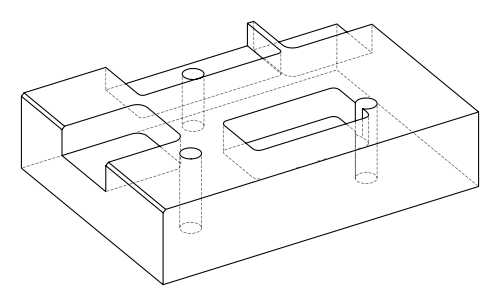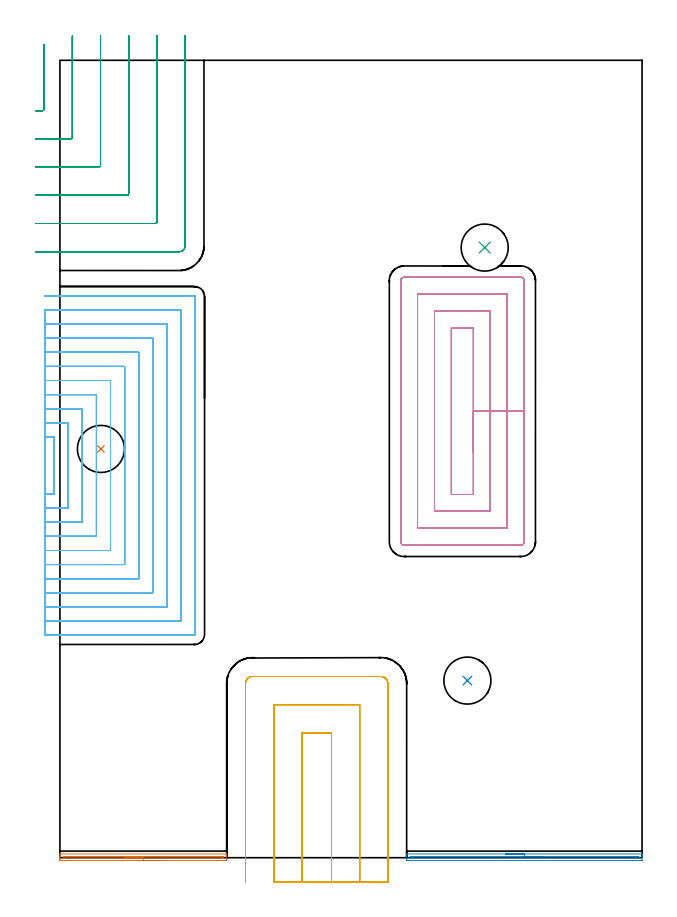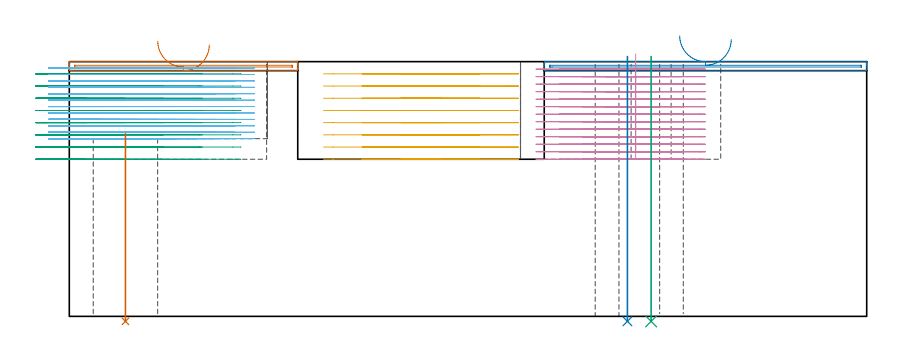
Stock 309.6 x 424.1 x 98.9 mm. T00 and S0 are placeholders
(PLAN: 9 operations, 5 tool changes, 168.4 min)
(1 AREA_MILL | FG_CHAMFER_SURFACE | UGT0205_001 | 1.57 min | 558 mm3)
(2 AREA_MILL_1 | FG_CHAMFER_SURFACE_1 | UGT0205_001 | 2.15 min | 782 mm3)
(3 MILL_CORNER_NOTCH_RECTANGULAR | CORNER_NOTCH_RECTANGULAR | UGT0201_094 | Follow Part, ap 5, ae 75% | 12.64 min | 323205 mm3)
(4 MILL_RECTANGULAR_POCKET | POCKET_RECTANGULAR_STRAIGHT | NXT0201_011 | Follow Part, ap 3, ae 75% | 33.96 min | 453104 mm3)
(5 MILL_SLOT | SLOT_PARTIAL_RECTANGULAR | UGT0201_094 | Follow Part, ap 5, ae 75% | 14.46 min | 382843 mm3)
(6 MILL_SLOT_1 | SLOT_PARTIAL_RECTANGULAR_1 | NXT0201_013 | Follow Part, ap 2.5, ae 75% | 102.5 min | 437509 mm3)
(7 INDEXABLE_INSERT_DRILL_THROUGH_HOLE_FROM_SOLID | STEP1HOLE | NXT0302_021 | 0.3 min | 33766 mm3)
(8 INDEXABLE_INSERT_DRILL_THROUGH_HOLE_FROM_SOLID_1 | STEP1HOLE_1 | NXT0302_021 | 0.41 min | 48534 mm3)
(9 INDEXABLE_INSERT_DRILL_THROUGH_HOLE_FROM_SOLID_2 | STEP1HOLE_2 | NXT0302_021 | 0.41 min | 47368 mm3)
(TOOL UGT0205_001 | Chamfer Mill 20 x 3 x 45 deg. | D20 FL50 Z2)
(TOOL UGT0201_094 | End mill 20 mm | D20 FL38 Z4)
(TOOL NXT0201_011 | ENDMILL 12mm [2P460-1200-NA 1630] | D12 FL38 Z6)
(TOOL NXT0201_013 | ENDMILL 10mm | D10 FL30 Z4)
(TOOL NXT0302_021 | Index. Insert Drill 25mm [880-D2500L25-05] | D25 PA176 FL125 Z2)
(OP 1 AREA_MILL)
G17 G21 G94 G90
T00 M6
G54
G17 G0 G90 X54.35 Y-1.5 S1061 M3
G43 Z108.9 H0
Z105.4
G94 G1 X54.312 Z104.528 F250.
X54.198 Z103.663
X54.009 Z102.812
X53.747 Z101.98
X53.413 Z101.174
X53.01 Z100.4
X52.542 Z99.664
X52.01 Z98.972
X51.421 Z98.329
X50.778 Z97.739
X50.086 Z97.208
X49.35 Z96.74
X48.576 Z96.337
X47.77 Z96.003
X46.938 Z95.741
X46.086 Z95.552
X45.222 Z95.438
X44.35 Z95.4
X0.609
X0.177 Y-1.495 Z95.401
X0.01 Y-1.49 Z95.404
X0. Y-1.07 Z95.824
Y-0.51 Z96.387
Y-0.19 Z96.706
Y0.37 Z97.266
Y0.69 Z97.585
Y1.688 Z98.587
X0.01 Y1.994 Z98.893
X0.162 Y2. Z98.9
X88.538
X88.69 Y1.994 Z98.893
X88.7 Y1.687 Z98.587
Y1.33 Z98.229
Y0.69 Z97.585
Y-0.51 Z96.387
X88.695 Y-1.07 Z95.824
X88.69 Y-1.49 Z95.404
X88.523 Y-1.495 Z95.401
X88.091 Y-1.5 Z95.4
X44.35
Y-0.086 Z96.814
X2.288 Y-0.085 Z96.815
X2.032 Y-0.08 Z96.82
X2.01 Y-0.078 Z96.822
X2.005 Y-0.058 Z96.842
X2.001 Y-0.028 Z96.872
X2. Y0.001 Z96.901
X2.001 Y0.197 Z97.097
X2.01 Y0.521 Z97.421
X2.013 Y0.58 Z97.48
X2.028 Y0.582 Z97.482
X2.073 Y0.584 Z97.484
X2.166 Y0.585 Z97.485
X2.353 Y0.586 Z97.486
X86.412 Y0.585 Z97.485
X86.668 Y0.579 Z97.479
X86.69 Y0.578 Z97.478
X86.695 Y0.558 Z97.458
X86.698 Y0.528 Z97.428
X86.7 Y0.499 Z97.399
Y0.302 Z97.202
X86.699 Y0.056 Z96.956
X86.696 Y-0.009 Z96.891
X86.69 Y-0.059 Z96.841
X86.682 Y-0.079 Z96.821
X86.646 Y-0.081 Z96.819
X86.306 Y-0.085 Z96.815
X44.35 Y-0.086 Z96.814
X43.478 Z96.852
X42.614 Z96.966
X41.762 Z97.155
X40.93 Z97.417
X40.124 Z97.751
X39.35 Z98.154
X38.614 Z98.623
X37.922 Z99.154
X37.279 Z99.743
X36.69 Z100.386
X36.158 Z101.078
X35.69 Z101.814
X35.287 Z102.588
X34.953 Z103.394
X34.691 Z104.226
X34.502 Z105.078
X34.388 Z105.943
X34.35 Z106.814
G0 Z108.9
M5
M2
(OP 2 AREA_MILL_1)
G17 G21 G94 G90
T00 M6
G54
G17 G0 G90 X237. Y2. S1061 M3
G43 Z108.9 H0
G94 G1 X237.038 Z108.028 F250.
X237.152 Z107.163
X237.341 Z106.312
X237.603 Z105.48
X237.937 Z104.674
X238.34 Z103.9
X238.808 Z103.164
X239.34 Z102.472
X239.929 Z101.829
X240.572 Z101.24
X241.264 Z100.708
X242. Z100.24
X242.774 Z99.837
X243.58 Z99.503
X244.412 Z99.241
X245.263 Z99.052
X246.128 Z98.938
X247. Z98.9
X309.446
X309.59 Y1.994 Z98.893
X309.6 Y1.703 Z98.602
Y1.298 Z98.198
Y0.69 Z97.585
Y-1.374 Z95.523
X309.597 Y-1.491 Z95.405
X309.228 Y-1.5 Z95.4
X185.
X184.772 Y-1.499 Z95.401
X184.403 Y-1.491 Z95.405
X184.4 Y-1.374 Z95.523
Y0.69 Z97.585
Y1.298 Z98.198
Y1.703 Z98.602
X184.41 Y1.994 Z98.893
X184.554 Y2. Z98.9
X247.
Y0.586 Z97.486
X307.216 Y0.585 Z97.485
X307.323 Y0.584 Z97.484
X307.567 Y0.579 Z97.479
X307.59 Y0.499 Z97.399
X307.597 Y0.314 Z97.214
X307.599 Y0.06 Z96.96
X307.597 Y-0.003 Z96.897
X307.593 Y-0.053 Z96.847
X307.589 Y-0.079 Z96.821
X307.11 Y-0.086 Z96.814
X187.465
X186.784 Y-0.085 Z96.815
X186.677 Y-0.084 Z96.816
X186.433 Y-0.079 Z96.821
X186.41 Y0. Z96.9
X186.404 Y0.185 Z97.085
X186.408 Y0.494 Z97.394
X186.41 Y0.563 Z97.463
X186.424 Y0.579 Z97.479
X186.465 Y0.581 Z97.481
X186.558 Y0.584 Z97.484
X186.744 Y0.586 Z97.486
X186.784
X247.
X247.872 Z97.524
X248.736 Z97.638
X249.588 Z97.826
X250.42 Z98.089
X251.226 Z98.423
X252. Z98.825
X252.736 Z99.294
X253.428 Z99.825
X254.071 Z100.415
X254.66 Z101.058
X255.191 Z101.75
X255.66 Z102.486
X256.063 Z103.26
X256.397 Z104.066
X256.659 Z104.898
X256.848 Z105.749
X256.962 Z106.614
X257. Z107.486
G0 Z108.9
M5
M2
(OP 3 MILL_CORNER_NOTCH_RECTANGULAR)
G17 G21 G94 G90
T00 M6
G54
G17 G0 G90 X-13. Y397.3 S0 M3
G43 Z108.9 H0
Z94.162
G94 G1 X-10. F250.
X-9.394 F500.
G3 X-8.4 Y398.294 R1.
G1 Y429.526
Y432.526 F250.
G0 Z108.9
X-13. Y382.3
Z94.162
G1 X-10.
X5.606 F500.
G3 X6.6 Y383.294 R1.
G1 Y434.1
Y437.1 F250.
G0 Z108.9
X-13. Y367.3
Z94.162
G1 X-10.
X20.606 F500.
G3 X21.6 Y368.294 R1.
G1 Y434.1
Y437.1 F250.
G0 Z108.9
X-13. Y352.3
Z94.162
G1 X-10.
X35.605 F500.
G3 X36.6 Y353.295 R1.
G1 Y434.1
Y437.1 F250.
G0 Z108.9
X-13. Y337.3
Z94.162
G1 X-10.
X50.605 F500.
G3 X51.6 Y338.295 R1.
G1 Y434.1
Y437.1 F250.
G0 Z108.9
X-13. Y322.3
Z94.162
G1 X-10.
X63.5 F500.
G3 X66.6 Y325.4 R3.1
G1 Y434.1
Y437.1 F250.
G0 Z108.9
X-13. Y397.3
Z89.425
G1 X-10.
X-9.394 F500.
G3 X-8.4 Y398.294 R1.
G1 Y429.526
Y432.526 F250.
G0 Z108.9
X-13. Y382.3
Z89.425
G1 X-10.
X5.606 F500.
G3 X6.6 Y383.294 R1.
G1 Y434.1
Y437.1 F250.
G0 Z108.9
X-13. Y367.3
Z89.425
G1 X-10.
X20.606 F500.
G3 X21.6 Y368.294 R1.
G1 Y434.1
Y437.1 F250.
G0 Z108.9
X-13. Y352.3
Z89.425
G1 X-10.
X35.605 F500.
G3 X36.6 Y353.295 R1.
G1 Y434.1
Y437.1 F250.
G0 Z108.9
X-13. Y337.3
Z89.425
G1 X-10.
X50.605 F500.
G3 X51.6 Y338.295 R1.
G1 Y434.1
Y437.1 F250.
G0 Z108.9
X-13. Y322.3
Z89.425
G1 X-10.
X63.5 F500.
G3 X66.6 Y325.4 R3.1
G1 Y434.1
Y437.1 F250.
G0 Z108.9
X-13. Y397.3
Z84.687
G1 X-10.
X-9.394 F500.
G3 X-8.4 Y398.294 R1.
G1 Y429.526
Y432.526 F250.
G0 Z108.9
X-13. Y382.3
Z84.687
G1 X-10.
X5.606 F500.
G3 X6.6 Y383.294 R1.
G1 Y434.1
Y437.1 F250.
G0 Z108.9
X-13. Y367.3
Z84.687
G1 X-10.
X20.606 F500.
G3 X21.6 Y368.294 R1.
G1 Y434.1
Y437.1 F250.
G0 Z108.9
X-13. Y352.3
Z84.687
G1 X-10.
X35.605 F500.
G3 X36.6 Y353.295 R1.
G1 Y434.1
Y437.1 F250.
G0 Z108.9
X-13. Y337.3
Z84.687
G1 X-10.
X50.605 F500.
G3 X51.6 Y338.295 R1.
G1 Y434.1
Y437.1 F250.
G0 Z108.9
X-13. Y322.3
Z84.687
G1 X-10.
X63.5 F500.
G3 X66.6 Y325.4 R3.1
G1 Y434.1
Y437.1 F250.
G0 Z108.9
X-13. Y397.3
Z79.95
G1 X-10.
X-9.394 F500.
G3 X-8.4 Y398.294 R1.
G1 Y429.526
Y432.526 F250.
G0 Z108.9
X-13. Y382.3
Z79.95
G1 X-10.
X5.606 F500.
G3 X6.6 Y383.294 R1.
G1 Y434.1
Y437.1 F250.
G0 Z108.9
X-13. Y367.3
Z79.95
G1 X-10.
X20.606 F500.
G3 X21.6 Y368.294 R1.
G1 Y434.1
Y437.1 F250.
G0 Z108.9
X-13. Y352.3
Z79.95
G1 X-10.
X35.605 F500.
G3 X36.6 Y353.295 R1.
G1 Y434.1
Y437.1 F250.
G0 Z108.9
X-13. Y337.3
Z79.95
G1 X-10.
X50.605 F500.
G3 X51.6 Y338.295 R1.
G1 Y434.1
Y437.1 F250.
G0 Z108.9
X-13. Y322.3
Z79.95
G1 X-10.
X63.5 F500.
G3 X66.6 Y325.4 R3.1
G1 Y434.1
Y437.1 F250.
G0 Z108.9
X-13. Y397.3
Z75.212
G1 X-10.
X-9.394 F500.
G3 X-8.4 Y398.294 R1.
G1 Y429.526
Y432.526 F250.
G0 Z108.9
X-13. Y382.3
Z75.212
G1 X-10.
X5.606 F500.
G3 X6.6 Y383.294 R1.
G1 Y434.1
Y437.1 F250.
G0 Z108.9
X-13. Y367.3
Z75.212
G1 X-10.
X20.606 F500.
G3 X21.6 Y368.294 R1.
G1 Y434.1
Y437.1 F250.
G0 Z108.9
X-13. Y352.3
Z75.212
G1 X-10.
X35.605 F500.
G3 X36.6 Y353.295 R1.
G1 Y434.1
Y437.1 F250.
G0 Z108.9
X-13. Y337.3
Z75.212
G1 X-10.
X50.605 F500.
G3 X51.6 Y338.295 R1.
G1 Y434.1
Y437.1 F250.
G0 Z108.9
X-13. Y322.3
Z75.212
G1 X-10.
X63.5 F500.
G3 X66.6 Y325.4 R3.1
G1 Y434.1
Y437.1 F250.
G0 Z108.9
X-13. Y397.3
Z70.475
G1 X-10.
X-9.394 F500.
G3 X-8.4 Y398.294 R1.
G1 Y429.526
Y432.526 F250.
G0 Z108.9
X-13. Y382.3
Z70.475
G1 X-10.
X5.606 F500.
G3 X6.6 Y383.294 R1.
G1 Y434.1
Y437.1 F250.
G0 Z108.9
X-13. Y367.3
Z70.475
G1 X-10.
X20.606 F500.
G3 X21.6 Y368.294 R1.
G1 Y434.1
Y437.1 F250.
G0 Z108.9
X-13. Y352.3
Z70.475
G1 X-10.
X35.605 F500.
G3 X36.6 Y353.295 R1.
G1 Y434.1
Y437.1 F250.
G0 Z108.9
X-13. Y337.3
Z70.475
G1 X-10.
X50.605 F500.
G3 X51.6 Y338.295 R1.
G1 Y434.1
Y437.1 F250.
G0 Z108.9
X-13. Y322.3
Z70.475
G1 X-10.
X63.5 F500.
G3 X66.6 Y325.4 R3.1
G1 Y434.1
Y437.1 F250.
G0 Z108.9
X-13. Y397.3
Z65.737
G1 X-10.
X-9.394 F500.
G3 X-8.4 Y398.294 R1.
G1 Y429.526
Y432.526 F250.
G0 Z108.9
X-13. Y382.3
Z65.737
G1 X-10.
X5.606 F500.
G3 X6.6 Y383.294 R1.
G1 Y434.1
Y437.1 F250.
G0 Z108.9
X-13. Y367.3
Z65.737
G1 X-10.
X20.606 F500.
G3 X21.6 Y368.294 R1.
G1 Y434.1
Y437.1 F250.
G0 Z108.9
X-13. Y352.3
Z65.737
G1 X-10.
X35.605 F500.
G3 X36.6 Y353.295 R1.
G1 Y434.1
Y437.1 F250.
G0 Z108.9
X-13. Y337.3
Z65.737
G1 X-10.
X50.605 F500.
G3 X51.6 Y338.295 R1.
G1 Y434.1
Y437.1 F250.
G0 Z108.9
X-13. Y322.3
Z65.737
G1 X-10.
X63.5 F500.
G3 X66.6 Y325.4 R3.1
G1 Y434.1
Y437.1 F250.
G0 Z108.9
X-13. Y397.3
Z61.
G1 X-10.
X-9.394 F500.
G3 X-8.4 Y398.294 R1.
G1 Y429.526
Y432.526 F250.
G0 Z108.9
X-13. Y382.3
Z61.
G1 X-10.
X5.606 F500.
G3 X6.6 Y383.294 R1.
G1 Y434.1
Y437.1 F250.
G0 Z108.9
X-13. Y367.3
Z61.
G1 X-10.
X20.606 F500.
G3 X21.6 Y368.294 R1.
G1 Y434.1
Y437.1 F250.
G0 Z108.9
X-13. Y352.3
Z61.
G1 X-10.
X35.605 F500.
G3 X36.6 Y353.295 R1.
G1 Y434.1
Y437.1 F250.
G0 Z108.9
X-13. Y337.3
Z61.
G1 X-10.
X50.605 F500.
G3 X51.6 Y338.295 R1.
G1 Y434.1
Y437.1 F250.
G0 Z108.9
X-13. Y322.3
Z61.
G1 X-10.
X63.5 F500.
G3 X66.6 Y325.4 R3.1
G1 Y434.1
Y437.1 F250.
G0 Z108.9
M5
M2
(OP 4 MILL_RECTANGULAR_POCKET)
G17 G21 G94 G90
T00 M6
G54
G17 G0 G90 X219.9 Y215.374 S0 M3
G43 Z108.9 H1
Z101.9
G94 G1 Y237.45 Z95.985 F250.
Y281.7 F500.
X208.2
Y193.2
X219.9
Y237.45
X228.9
Y290.7
X199.2
Y184.2
X228.9
Y237.45
X237.9
Y299.7
X190.2
Y175.2
X237.9
Y237.45
X246.9
Y306.9
G3 X245.1 Y308.7 R1.8
G1 X183.
G3 X181.2 Y306.9 R1.8
G1 Y168.
G3 X183. Y166.2 R1.8
G1 X245.1
G3 X246.9 Y168. R1.8
G1 Y237.45
Y238.45
G0 X219.9 Y215.374 Z98.985
G1 Y237.45 Z93.069 F250.
Y281.7 F500.
X208.2
Y193.2
X219.9
Y237.45
X228.9
Y290.7
X199.2
Y184.2
X228.9
Y237.45
X237.9
Y299.7
X190.2
Y175.2
X237.9
Y237.45
X246.9
Y306.9
G3 X245.1 Y308.7 R1.8
G1 X183.
G3 X181.2 Y306.9 R1.8
G1 Y168.
G3 X183. Y166.2 R1.8
G1 X245.1
G3 X246.9 Y168. R1.8
G1 Y237.45
Y238.45
G0 X219.9 Y215.374 Z96.069
G1 Y237.45 Z90.154 F250.
Y281.7 F500.
X208.2
Y193.2
X219.9
Y237.45
X228.9
Y290.7
X199.2
Y184.2
X228.9
Y237.45
X237.9
Y299.7
X190.2
Y175.2
X237.9
Y237.45
X246.9
Y306.9
G3 X245.1 Y308.7 R1.8
G1 X183.
G3 X181.2 Y306.9 R1.8
G1 Y168.
G3 X183. Y166.2 R1.8
G1 X245.1
G3 X246.9 Y168. R1.8
G1 Y237.45
Y238.45
G0 X219.9 Y215.374 Z93.154
G1 Y237.45 Z87.238 F250.
Y281.7 F500.
X208.2
Y193.2
X219.9
Y237.45
X228.9
Y290.7
X199.2
Y184.2
X228.9
Y237.45
X237.9
Y299.7
X190.2
Y175.2
X237.9
Y237.45
X246.9
Y306.9
G3 X245.1 Y308.7 R1.8
G1 X183.
G3 X181.2 Y306.9 R1.8
G1 Y168.
G3 X183. Y166.2 R1.8
G1 X245.1
G3 X246.9 Y168. R1.8
G1 Y237.45
Y238.45
G0 X219.9 Y215.374 Z90.238
G1 Y237.45 Z84.323 F250.
Y281.7 F500.
X208.2
Y193.2
X219.9
Y237.45
X228.9
Y290.7
X199.2
Y184.2
X228.9
Y237.45
X237.9
Y299.7
X190.2
Y175.2
X237.9
Y237.45
X246.9
Y306.9
G3 X245.1 Y308.7 R1.8
G1 X183.
G3 X181.2 Y306.9 R1.8
G1 Y168.
G3 X183. Y166.2 R1.8
G1 X245.1
G3 X246.9 Y168. R1.8
G1 Y237.45
Y238.45
G0 X219.9 Y215.374 Z87.323
G1 Y237.45 Z81.408 F250.
Y281.7 F500.
X208.2
Y193.2
X219.9
Y237.45
X228.9
Y290.7
X199.2
Y184.2
X228.9
Y237.45
X237.9
Y299.7
X190.2
Y175.2
X237.9
Y237.45
X246.9
Y306.9
G3 X245.1 Y308.7 R1.8
G1 X183.
G3 X181.2 Y306.9 R1.8
G1 Y168.
G3 X183. Y166.2 R1.8
G1 X245.1
G3 X246.9 Y168. R1.8
G1 Y237.45
Y238.45
G0 X219.9 Y215.374 Z84.408
G1 Y237.45 Z78.492 F250.
Y281.7 F500.
X208.2
Y193.2
X219.9
Y237.45
X228.9
Y290.7
X199.2
Y184.2
X228.9
Y237.45
X237.9
Y299.7
X190.2
Y175.2
X237.9
Y237.45
X246.9
Y306.9
G3 X245.1 Y308.7 R1.8
G1 X183.
G3 X181.2 Y306.9 R1.8
G1 Y168.
G3 X183. Y166.2 R1.8
G1 X245.1
G3 X246.9 Y168. R1.8
G1 Y237.45
Y238.45
G0 X219.9 Y215.374 Z81.492
G1 Y237.45 Z75.577 F250.
Y281.7 F500.
X208.2
Y193.2
X219.9
Y237.45
X228.9
Y290.7
X199.2
Y184.2
X228.9
Y237.45
X237.9
Y299.7
X190.2
Y175.2
X237.9
Y237.45
X246.9
Y306.9
G3 X245.1 Y308.7 R1.8
G1 X183.
G3 X181.2 Y306.9 R1.8
G1 Y168.
G3 X183. Y166.2 R1.8
G1 X245.1
G3 X246.9 Y168. R1.8
G1 Y237.45
Y238.45
G0 X219.9 Y215.374 Z78.577
G1 Y237.45 Z72.662 F250.
Y281.7 F500.
X208.2
Y193.2
X219.9
Y237.45
X228.9
Y290.7
X199.2
Y184.2
X228.9
Y237.45
X237.9
Y299.7
X190.2
Y175.2
X237.9
Y237.45
X246.9
Y306.9
G3 X245.1 Y308.7 R1.8
G1 X183.
G3 X181.2 Y306.9 R1.8
G1 Y168.
G3 X183. Y166.2 R1.8
G1 X245.1
G3 X246.9 Y168. R1.8
G1 Y237.45
Y238.45
G0 X219.9 Y215.374 Z75.662
G1 Y237.45 Z69.746 F250.
Y281.7 F500.
X208.2
Y193.2
X219.9
Y237.45
X228.9
Y290.7
X199.2
Y184.2
X228.9
Y237.45
X237.9
Y299.7
X190.2
Y175.2
X237.9
Y237.45
X246.9
Y306.9
G3 X245.1 Y308.7 R1.8
G1 X183.
G3 X181.2 Y306.9 R1.8
G1 Y168.
G3 X183. Y166.2 R1.8
G1 X245.1
G3 X246.9 Y168. R1.8
G1 Y237.45
Y238.45
G0 X219.9 Y215.374 Z72.746
G1 Y237.45 Z66.831 F250.
Y281.7 F500.
X208.2
Y193.2
X219.9
Y237.45
X228.9
Y290.7
X199.2
Y184.2
X228.9
Y237.45
X237.9
Y299.7
X190.2
Y175.2
X237.9
Y237.45
X246.9
Y306.9
G3 X245.1 Y308.7 R1.8
G1 X183.
G3 X181.2 Y306.9 R1.8
G1 Y168.
G3 X183. Y166.2 R1.8
G1 X245.1
G3 X246.9 Y168. R1.8
G1 Y237.45
Y238.45
G0 X219.9 Y215.374 Z69.831
G1 Y237.45 Z63.915 F250.
Y281.7 F500.
X208.2
Y193.2
X219.9
Y237.45
X228.9
Y290.7
X199.2
Y184.2
X228.9
Y237.45
X237.9
Y299.7
X190.2
Y175.2
X237.9
Y237.45
X246.9
Y306.9
G3 X245.1 Y308.7 R1.8
G1 X183.
G3 X181.2 Y306.9 R1.8
G1 Y168.
G3 X183. Y166.2 R1.8
G1 X245.1
G3 X246.9 Y168. R1.8
G1 Y237.45
Y238.45
G0 X219.9 Y215.374 Z66.915
G1 Y237.45 Z61. F250.
Y281.7 F500.
X208.2
Y193.2
X219.9
Y237.45
X228.9
Y290.7
X199.2
Y184.2
X228.9
Y237.45
X237.9
Y299.7
X190.2
Y175.2
X237.9
Y237.45
X246.9
Y306.9
G3 X245.1 Y308.7 R1.8
G1 X183.
G3 X181.2 Y306.9 R1.8
G1 Y168.
G3 X183. Y166.2 R1.8
G1 X245.1
G3 X246.9 Y168. R1.8
G1 Y237.45
Y238.45
G0 Z108.9
M5
M2
(OP 5 MILL_SLOT)
G17 G21 G94 G90
T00 M6
G54
G17 G0 G90 X144.4 Y-13. S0 M3
G43 Z108.9 H0
Z94.162
G94 G1 Y-10. F250.
Y66.4 F500.
X128.7
Y-10.
Y-13. F250.
X159.4
Y-10.
Y81.4 F500.
X113.7
Y-10.
Y-13. F250.
X174.4
Y-10.
Y92.7 F500.
G3 X170.7 Y96.4 R3.7
G1 X102.4
G3 X98.7 Y92.7 R3.7
G1 Y-10.
Y-13. F250.
G0 X144.4 Z89.425
G1 Y-10.
Y66.4 F500.
X128.7
Y-10.
Y-13. F250.
X159.4
Y-10.
Y81.4 F500.
X113.7
Y-10.
Y-13. F250.
X174.4
Y-10.
Y92.7 F500.
G3 X170.7 Y96.4 R3.7
G1 X102.4
G3 X98.7 Y92.7 R3.7
G1 Y-10.
Y-13. F250.
G0 X144.4 Z84.687
G1 Y-10.
Y66.4 F500.
X128.7
Y-10.
Y-13. F250.
X159.4
Y-10.
Y81.4 F500.
X113.7
Y-10.
Y-13. F250.
X174.4
Y-10.
Y92.7 F500.
G3 X170.7 Y96.4 R3.7
G1 X102.4
G3 X98.7 Y92.7 R3.7
G1 Y-10.
Y-13. F250.
G0 X144.4 Z79.95
G1 Y-10.
Y66.4 F500.
X128.7
Y-10.
Y-13. F250.
X159.4
Y-10.
Y81.4 F500.
X113.7
Y-10.
Y-13. F250.
X174.4
Y-10.
Y92.7 F500.
G3 X170.7 Y96.4 R3.7
G1 X102.4
G3 X98.7 Y92.7 R3.7
G1 Y-10.
Y-13. F250.
G0 X144.4 Z75.212
G1 Y-10.
Y66.4 F500.
X128.7
Y-10.
Y-13. F250.
X159.4
Y-10.
Y81.4 F500.
X113.7
Y-10.
Y-13. F250.
X174.4
Y-10.
Y92.7 F500.
G3 X170.7 Y96.4 R3.7
G1 X102.4
G3 X98.7 Y92.7 R3.7
G1 Y-10.
Y-13. F250.
G0 X144.4 Z70.475
G1 Y-10.
Y66.4 F500.
X128.7
Y-10.
Y-13. F250.
X159.4
Y-10.
Y81.4 F500.
X113.7
Y-10.
Y-13. F250.
X174.4
Y-10.
Y92.7 F500.
G3 X170.7 Y96.4 R3.7
G1 X102.4
G3 X98.7 Y92.7 R3.7
G1 Y-10.
Y-13. F250.
G0 X144.4 Z65.737
G1 Y-10.
Y66.4 F500.
X128.7
Y-10.
Y-13. F250.
X159.4
Y-10.
Y81.4 F500.
X113.7
Y-10.
Y-13. F250.
X174.4
Y-10.
Y92.7 F500.
G3 X170.7 Y96.4 R3.7
G1 X102.4
G3 X98.7 Y92.7 R3.7
G1 Y-10.
Y-13. F250.
G0 X144.4 Z61.
G1 Y-10.
Y66.4 F500.
X128.7
Y-10.
Y-13. F250.
X159.4
Y-10.
Y81.4 F500.
X113.7
Y-10.
Y-13. F250.
X174.4
Y-10.
Y92.7 F500.
G3 X170.7 Y96.4 R3.7
G1 X102.4
G3 X98.7 Y92.7 R3.7
G1 Y-10.
Y-13. F250.
G0 Z108.9
M5
M2
(OP 6 MILL_SLOT_1)
G17 G21 G94 G90
T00 M6
G54
G17 G0 G90 X-8. Y193.4 S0 M3
G43 Z108.9 H0
Z96.408
G94 G1 X-5. F250.
X-3.1 F500.
Y223.8
X-5.
X-8. F250.
Y185.9
X-5.
X4.4 F500.
Y231.3
X-5.
X-8. F250.
Y178.4
X-5.
X11.9 F500.
Y238.8
X-5.
X-8. F250.
Y170.9
X-5.
X19.4 F500.
Y246.3
X-5.
X-8. F250.
Y163.4
X-5.
X26.9 F500.
Y253.8
X-5.
X-8. F250.
Y155.9
X-5.
X34.4 F500.
Y261.3
X-5.
X-8. F250.
Y148.4
X-5.
X41.9 F500.
Y268.8
X-5.
X-8. F250.
Y140.9
X-5.
X49.4 F500.
Y276.3
X-5.
X-8. F250.
Y133.4
X-5.
X56.9 F500.
Y283.8
X-5.
X-8. F250.
Y125.9
X-5.
X64.4 F500.
Y291.3
X-5.
X-8. F250.
Y118.4
X-5.
X71.5 F500.
G3 X71.9 Y118.8 R0.4
G1 Y298.4
G3 X71.5 Y298.8 R0.4
G1 X-5.
X-8. F250.
G0 Y193.4 Z93.917
G1 X-5.
X-3.1 F500.
Y223.8
X-5.
X-8. F250.
Y185.9
X-5.
X4.4 F500.
Y231.3
X-5.
X-8. F250.
Y178.4
X-5.
X11.9 F500.
Y238.8
X-5.
X-8. F250.
Y170.9
X-5.
X19.4 F500.
Y246.3
X-5.
X-8. F250.
Y163.4
X-5.
X26.9 F500.
Y253.8
X-5.
X-8. F250.
Y155.9
X-5.
X34.4 F500.
Y261.3
X-5.
X-8. F250.
Y148.4
X-5.
X41.9 F500.
Y268.8
X-5.
X-8. F250.
Y140.9
X-5.
X49.4 F500.
Y276.3
X-5.
X-8. F250.
Y133.4
X-5.
X56.9 F500.
Y283.8
X-5.
X-8. F250.
Y125.9
X-5.
X64.4 F500.
Y291.3
X-5.
X-8. F250.
Y118.4
X-5.
X71.5 F500.
G3 X71.9 Y118.8 R0.4
G1 Y298.4
G3 X71.5 Y298.8 R0.4
G1 X-5.
X-8. F250.
G0 Y193.4 Z91.425
G1 X-5.
X-3.1 F500.
Y223.8
X-5.
X-8. F250.
Y185.9
X-5.
X4.4 F500.
Y231.3
X-5.
X-8. F250.
Y178.4
X-5.
X11.9 F500.
Y238.8
X-5.
X-8. F250.
Y170.9
X-5.
X19.4 F500.
Y246.3
X-5.
X-8. F250.
Y163.4
X-5.
X26.9 F500.
Y253.8
X-5.
X-8. F250.
Y155.9
X-5.
X34.4 F500.
Y261.3
X-5.
X-8. F250.
Y148.4
X-5.
X41.9 F500.
Y268.8
X-5.
X-8. F250.
Y140.9
X-5.
X49.4 F500.
Y276.3
X-5.
X-8. F250.
Y133.4
X-5.
X56.9 F500.
Y283.8
X-5.
X-8. F250.
Y125.9
X-5.
X64.4 F500.
Y291.3
X-5.
X-8. F250.
Y118.4
X-5.
X71.5 F500.
G3 X71.9 Y118.8 R0.4
G1 Y298.4
G3 X71.5 Y298.8 R0.4
G1 X-5.
X-8. F250.
G0 Y193.4 Z88.933
G1 X-5.
X-3.1 F500.
Y223.8
X-5.
X-8. F250.
Y185.9
X-5.
X4.4 F500.
Y231.3
X-5.
X-8. F250.
Y178.4
X-5.
X11.9 F500.
Y238.8
X-5.
X-8. F250.
Y170.9
X-5.
X19.4 F500.
Y246.3
X-5.
X-8. F250.
Y163.4
X-5.
X26.9 F500.
Y253.8
X-5.
X-8. F250.
Y155.9
X-5.
X34.4 F500.
Y261.3
X-5.
X-8. F250.
Y148.4
X-5.
X41.9 F500.
Y268.8
X-5.
X-8. F250.
Y140.9
X-5.
X49.4 F500.
Y276.3
X-5.
X-8. F250.
Y133.4
X-5.
X56.9 F500.
Y283.8
X-5.
X-8. F250.
Y125.9
X-5.
X64.4 F500.
Y291.3
X-5.
X-8. F250.
Y118.4
X-5.
X71.5 F500.
G3 X71.9 Y118.8 R0.4
G1 Y298.4
G3 X71.5 Y298.8 R0.4
G1 X-5.
X-8. F250.
G0 Y193.4 Z86.442
G1 X-5.
X-3.1 F500.
Y223.8
X-5.
X-8. F250.
Y185.9
X-5.
X4.4 F500.
Y231.3
X-5.
X-8. F250.
Y178.4
X-5.
X11.9 F500.
Y238.8
X-5.
X-8. F250.
Y170.9
X-5.
X19.4 F500.
Y246.3
X-5.
X-8. F250.
Y163.4
X-5.
X26.9 F500.
Y253.8
X-5.
X-8. F250.
Y155.9
X-5.
X34.4 F500.
Y261.3
X-5.
X-8. F250.
Y148.4
X-5.
X41.9 F500.
Y268.8
X-5.
X-8. F250.
Y140.9
X-5.
X49.4 F500.
Y276.3
X-5.
X-8. F250.
Y133.4
X-5.
X56.9 F500.
Y283.8
X-5.
X-8. F250.
Y125.9
X-5.
X64.4 F500.
Y291.3
X-5.
X-8. F250.
Y118.4
X-5.
X71.5 F500.
G3 X71.9 Y118.8 R0.4
G1 Y298.4
G3 X71.5 Y298.8 R0.4
G1 X-5.
X-8. F250.
G0 Y193.4 Z83.95
G1 X-5.
X-3.1 F500.
Y223.8
X-5.
X-8. F250.
Y185.9
X-5.
X4.4 F500.
Y231.3
X-5.
X-8. F250.
Y178.4
X-5.
X11.9 F500.
Y238.8
X-5.
X-8. F250.
Y170.9
X-5.
X19.4 F500.
Y246.3
X-5.
X-8. F250.
Y163.4
X-5.
X26.9 F500.
Y253.8
X-5.
X-8. F250.
Y155.9
X-5.
X34.4 F500.
Y261.3
X-5.
X-8. F250.
Y148.4
X-5.
X41.9 F500.
Y268.8
X-5.
X-8. F250.
Y140.9
X-5.
X49.4 F500.
Y276.3
X-5.
X-8. F250.
Y133.4
X-5.
X56.9 F500.
Y283.8
X-5.
X-8. F250.
Y125.9
X-5.
X64.4 F500.
Y291.3
X-5.
X-8. F250.
Y118.4
X-5.
X71.5 F500.
G3 X71.9 Y118.8 R0.4
G1 Y298.4
G3 X71.5 Y298.8 R0.4
G1 X-5.
X-8. F250.
G0 Y193.4 Z81.458
G1 X-5.
X-3.1 F500.
Y223.8
X-5.
X-8. F250.
Y185.9
X-5.
X4.4 F500.
Y231.3
X-5.
X-8. F250.
Y178.4
X-5.
X11.9 F500.
Y238.8
X-5.
X-8. F250.
Y170.9
X-5.
X19.4 F500.
Y246.3
X-5.
X-8. F250.
Y163.4
X-5.
X26.9 F500.
Y253.8
X-5.
X-8. F250.
Y155.9
X-5.
X34.4 F500.
Y261.3
X-5.
X-8. F250.
Y148.4
X-5.
X41.9 F500.
Y268.8
X-5.
X-8. F250.
Y140.9
X-5.
X49.4 F500.
Y276.3
X-5.
X-8. F250.
Y133.4
X-5.
X56.9 F500.
Y283.8
X-5.
X-8. F250.
Y125.9
X-5.
X64.4 F500.
Y291.3
X-5.
X-8. F250.
Y118.4
X-5.
X71.5 F500.
G3 X71.9 Y118.8 R0.4
G1 Y298.4
G3 X71.5 Y298.8 R0.4
G1 X-5.
X-8. F250.
G0 Y193.4 Z78.967
G1 X-5.
X-3.1 F500.
Y223.8
X-5.
X-8. F250.
Y185.9
X-5.
X4.4 F500.
Y231.3
X-5.
X-8. F250.
Y178.4
X-5.
X11.9 F500.
Y238.8
X-5.
X-8. F250.
Y170.9
X-5.
X19.4 F500.
Y246.3
X-5.
X-8. F250.
Y163.4
X-5.
X26.9 F500.
Y253.8
X-5.
X-8. F250.
Y155.9
X-5.
X34.4 F500.
Y261.3
X-5.
X-8. F250.
Y148.4
X-5.
X41.9 F500.
Y268.8
X-5.
X-8. F250.
Y140.9
X-5.
X49.4 F500.
Y276.3
X-5.
X-8. F250.
Y133.4
X-5.
X56.9 F500.
Y283.8
X-5.
X-8. F250.
Y125.9
X-5.
X64.4 F500.
Y291.3
X-5.
X-8. F250.
Y118.4
X-5.
X71.5 F500.
G3 X71.9 Y118.8 R0.4
G1 Y298.4
G3 X71.5 Y298.8 R0.4
G1 X-5.
X-8. F250.
G0 Y193.4 Z76.475
G1 X-5.
X-3.1 F500.
Y223.8
X-5.
X-8. F250.
Y185.9
X-5.
X4.4 F500.
Y231.3
X-5.
X-8. F250.
Y178.4
X-5.
X11.9 F500.
Y238.8
X-5.
X-8. F250.
Y170.9
X-5.
X19.4 F500.
Y246.3
X-5.
X-8. F250.
Y163.4
X-5.
X26.9 F500.
Y253.8
X-5.
X-8. F250.
Y155.9
X-5.
X34.4 F500.
Y261.3
X-5.
X-8. F250.
Y148.4
X-5.
X41.9 F500.
Y268.8
X-5.
X-8. F250.
Y140.9
X-5.
X49.4 F500.
Y276.3
X-5.
X-8. F250.
Y133.4
X-5.
X56.9 F500.
Y283.8
X-5.
X-8. F250.
Y125.9
X-5.
X64.4 F500.
Y291.3
X-5.
X-8. F250.
Y118.4
X-5.
X71.5 F500.
G3 X71.9 Y118.8 R0.4
G1 Y298.4
G3 X71.5 Y298.8 R0.4
G1 X-5.
X-8. F250.
G0 Y193.4 Z73.983
G1 X-5.
X-3.1 F500.
Y223.8
X-5.
X-8. F250.
Y185.9
X-5.
X4.4 F500.
Y231.3
X-5.
X-8. F250.
Y178.4
X-5.
X11.9 F500.
Y238.8
X-5.
X-8. F250.
Y170.9
X-5.
X19.4 F500.
Y246.3
X-5.
X-8. F250.
Y163.4
X-5.
X26.9 F500.
Y253.8
X-5.
X-8. F250.
Y155.9
X-5.
X34.4 F500.
Y261.3
X-5.
X-8. F250.
Y148.4
X-5.
X41.9 F500.
Y268.8
X-5.
X-8. F250.
Y140.9
X-5.
X49.4 F500.
Y276.3
X-5.
X-8. F250.
Y133.4
X-5.
X56.9 F500.
Y283.8
X-5.
X-8. F250.
Y125.9
X-5.
X64.4 F500.
Y291.3
X-5.
X-8. F250.
Y118.4
X-5.
X71.5 F500.
G3 X71.9 Y118.8 R0.4
G1 Y298.4
G3 X71.5 Y298.8 R0.4
G1 X-5.
X-8. F250.
G0 Y193.4 Z71.492
G1 X-5.
X-3.1 F500.
Y223.8
X-5.
X-8. F250.
Y185.9
X-5.
X4.4 F500.
Y231.3
X-5.
X-8. F250.
Y178.4
X-5.
X11.9 F500.
Y238.8
X-5.
X-8. F250.
Y170.9
X-5.
X19.4 F500.
Y246.3
X-5.
X-8. F250.
Y163.4
X-5.
X26.9 F500.
Y253.8
X-5.
X-8. F250.
Y155.9
X-5.
X34.4 F500.
Y261.3
X-5.
X-8. F250.
Y148.4
X-5.
X41.9 F500.
Y268.8
X-5.
X-8. F250.
Y140.9
X-5.
X49.4 F500.
Y276.3
X-5.
X-8. F250.
Y133.4
X-5.
X56.9 F500.
Y283.8
X-5.
X-8. F250.
Y125.9
X-5.
X64.4 F500.
Y291.3
X-5.
X-8. F250.
Y118.4
X-5.
X71.5 F500.
G3 X71.9 Y118.8 R0.4
G1 Y298.4
G3 X71.5 Y298.8 R0.4
G1 X-5.
X-8. F250.
G0 Y193.4 Z69.
G1 X-5.
X-3.1 F500.
Y223.8
X-5.
X-8. F250.
Y185.9
X-5.
X4.4 F500.
Y231.3
X-5.
X-8. F250.
Y178.4
X-5.
X11.9 F500.
Y238.8
X-5.
X-8. F250.
Y170.9
X-5.
X19.4 F500.
Y246.3
X-5.
X-8. F250.
Y163.4
X-5.
X26.9 F500.
Y253.8
X-5.
X-8. F250.
Y155.9
X-5.
X34.4 F500.
Y261.3
X-5.
X-8. F250.
Y148.4
X-5.
X41.9 F500.
Y268.8
X-5.
X-8. F250.
Y140.9
X-5.
X49.4 F500.
Y276.3
X-5.
X-8. F250.
Y133.4
X-5.
X56.9 F500.
Y283.8
X-5.
X-8. F250.
Y125.9
X-5.
X64.4 F500.
Y291.3
X-5.
X-8. F250.
Y118.4
X-5.
X71.5 F500.
G3 X71.9 Y118.8 R0.4
G1 Y298.4
G3 X71.5 Y298.8 R0.4
G1 X-5.
X-8. F250.
G0 Z108.9
M5
M2
(OP 7 INDEXABLE_INSERT_DRILL_THROUGH_HOLE_FROM_SOLID)
G17 G21 G94 G90
T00 M6
G54
G17 G0 G90 X21.8 Y217.4 S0 M3
G43 Z108.9 H1
G94 G81 G98 Z-1.937 F250. R71.
G80
M5
M2
(OP 8 INDEXABLE_INSERT_DRILL_THROUGH_HOLE_FROM_SOLID_1)
G17 G21 G94 G90
T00 M6
G54
G17 G0 G90 X216.7 Y94.2 S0 M3
G43 Z108.9 H1
G94 G81 G98 Z-1.937 F250. R100.9
G80
M5
M2
(OP 9 INDEXABLE_INSERT_DRILL_THROUGH_HOLE_FROM_SOLID_2)
G17 G21 G94 G90
T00 M6
G54
G17 G0 G90 X225.9 Y324.5 S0 M3
G43 Z108.9 H1
G94 G81 G98 Z-1.937 F250. R100.9
G80
M5
M2
